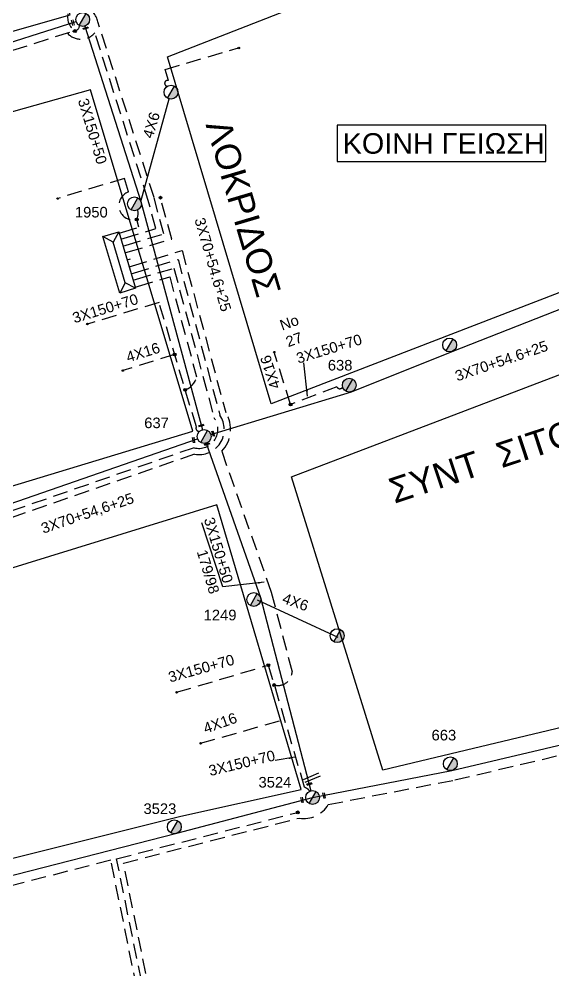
# Model space of a CAD drawing. Header units: millimetres. Extents: x 771 to 3391, y 686 to 1835.
# Drawn here: x 2571 to 2661.9, y 1500.6 to 1662.5 of the extents above; entities that cross this region are included whole.
import ezdxf

# ---------------------------------------------------------------- set-up
doc = ezdxf.new("R2010")
doc.units = ezdxf.units.MM
doc.linetypes.add('DASHED', pattern=[19.05, 12.7, -6.35])
for name, color, linetype in [('Άγνωστα', 7, 'Continuous'), ('Γυμνά εναέρια ΧΤ και ΦΟΠ (3Φ)   4x50+16AL', 7, 'Continuous'), ('Εναέρια παροχή ΧΤ 4x16', 7, 'SYN_LINE'), ('Επιγραφές - Σχήματα', 7, 'Continuous'), ('Καλώδια ΧΤ   3x150+50CU', 7, 'DASHED'), ('Καλώδια ΧΤ   3x150+70AL', 7, 'DASHED'), ('Μηχανική τομή', 7, 'Continuous'), ('Στύλος Ξύλινος', 7, 'Continuous'), ('Στύλος Ξύλινος @ 1', 7, 'Continuous'), ('Στύλος ΦΜ', 7, 'Continuous'), ('Στύλος ΦΜ @ 1', 7, 'Continuous'), ('Συνδέσεις', 7, 'Continuous'), ('Συνεστραμμένα ΧΤ   3x70+54.6+25 AL', 7, 'SYN_LINE'), ('Τομή', 7, 'Continuous'), ('Υποσταθμός πόλεως', 7, 'Continuous'), ('Υπόβαθρο ΔΕΗ', 7, 'Continuous'), ('Υπόγεια καλώδια Παροχών ΧΤ   4x16AL', 7, 'DASHED'), ('Υπόγεια καλώδια Παροχών ΧΤ   4x6', 7, 'DASHED')]:
    doc.layers.add(name, color=color, linetype=linetype)
doc.styles.add('arial', font='ARIAL.TTF')
doc.styles.get("Standard").update_dxf_attribs({"font": 'ARIAL.TTF'})
doc.linetypes.add('SYN_LINE', pattern='A,0.5,-0.0001,["/\\/\\/\\/",Standard,S=0.1,R=0,X=0,Y=-0.05],-0.25', length=0.7501)
doc.dimstyles.new('ISO-25', dxfattribs={"dimtxt": 2.5, "dimasz": 2.5, "dimexe": 1.25, "dimexo": 0.625, "dimtad": 1, "dimtxsty": 'Standard', "dimcen": 2.5, "dimadec": 0, "dimazin": 0, "dimtfac": 1, "dimtmove": 0, "dimatfit": 3, "dimfxl": 1, "dimarcsym": 0})

# ---------------------------------------------------------------- blocks, each defined once
blk = doc.blocks.new('ΥΠΑΡΧΩΝ ΤΣΙΜΕΝΤΕΝΙΟΣ ΣΤΥΛΟΣ')
at = {"layer": 'Στύλος ΦΜ'}
blk.add_hatch(color=7, dxfattribs=at).paths.add_polyline_path([(-1.29, -2.28, 0.574793), (2.62, 0, 0.268822), (1.3, 2.27)])
at = {"layer": 'Στύλος ΦΜ', "color": 7}
blk.add_line((-1.29, -2.28), (1.3, 2.27), dxfattribs=at)
blk.add_circle((0, 0), 2.62, dxfattribs=at)
at = {"layer": 'Στύλος ΦΜ', "flags": 4}
for tag, p in [('ΑΡΙΘΜΟΣ', (-4.68, 8.05)), ('ΤΥΠΟΣ', (-4.91, 3.03))]:
    blk.add_attdef(tag, p, '', height=4, dxfattribs=at)
blk = doc.blocks.new('ΥΠΟΣΤΑΘΜΟΣ ΠΟΛΕΩΣ 9 ΑΝΑΧΩΡΗΣΕΩΝ')
at = {"layer": 'Υποσταθμός πόλεως', "ltscale": 40}
for p, q in [((-9.63, -2.82), (-9.63, -4)), ((-7.12, -2.82), (-7.12, -4)), ((-4.84, -2.82), (-4.84, -4)), ((-2.36, -2.82), (-2.36, -4)), ((0.09, -2.82), (0.09, -4)), ((2.55, -2.82), (2.55, -4)), ((5.02, -2.82), (5.02, -4)), ((7.48, -2.82), (7.48, -4)), ((9.61, -2.82), (9.61, -4))]:
    blk.add_line(p, q, dxfattribs=at)
blk.add_lwpolyline([(-10.02, 2.82), (10.02, 2.82), (10.02, -2.82), (-10.02, -2.82)], close=True, dxfattribs=at)
for points in [[(-7.21, 0), (-10.02, 2.82)], [(-10.02, -2.82), (-7.21, 0)], [(-7.21, 0), (7.21, 0)], [(7.21, 0), (10.02, 2.82)], [(10.02, -2.82), (7.21, 0)]]:
    blk.add_lwpolyline(points, dxfattribs=at)
at = {"layer": 'Υποσταθμός πόλεως', "linetype": 'SYN_LINE', "ltscale": 40, "flags": 1}
for tag, p in [('ΜΕΤΑΣΧΗΜΑΤΙΣΜΟΣ', (10.79, 1.71)), ('ΙΣΧΥΣ', (10.77, -1.08)), ('ΑΡΙΘΜΟΣ', (10.89, -3.8))]:
    blk.add_attdef(tag, p, '', height=1.8, dxfattribs=at)
blk = doc.blocks.new('ΜΗΧΑΝΙΚΗ ΤΟΜΗ')
at = {"layer": 'Μηχανική τομή', "ltscale": 40}
for p, q in [((-1.89, 0.78), (1.89, 0.78)), ((1.89, 0), (-1.89, 0))]:
    blk.add_line(p, q, dxfattribs=at)
blk = doc.blocks.new('_ΣΥΝΔΕΣΗ')
at = {"layer": 'Συνδέσεις', "linetype": 'SYN_LINE', "ltscale": 40}
blk.add_hatch(color=256, dxfattribs=at).paths.add_polyline_path([(0.5, -0.01, 1), (-0.5, -0.01, 1)])
at = {"layer": 'Συνδέσεις'}
blk.add_circle((0, -0.01), 0.5, dxfattribs=at)
blk = doc.blocks.new('ΥΠΑΡΧΩΝ ΞΥΛΙΝΟΣ ΣΤΥΛΟΣ')
at = {"layer": 'Στύλος Ξύλινος'}
h = blk.add_hatch(color=7, dxfattribs=at)
h.paths.add_polyline_path([(-2.62, 0, 0.270008), (-1.29, -2.28), (1.3, 2.27, 0.576266)])
h.paths.add_polyline_path([(-1.29, -2.28, 0.574793), (2.62, 0, 0.268822), (1.3, 2.27)])
at = {"layer": 'Στύλος Ξύλινος', "color": 7}
blk.add_line((-1.29, -2.28), (1.3, 2.27), dxfattribs=at)
blk.add_circle((0, 0), 2.62, dxfattribs=at)
at = {"layer": 'Στύλος Ξύλινος', "flags": 4}
for tag, p in [('ΑΡΙΘΜΟΣ', (-4.91, 8.6)), ('ΤΥΠΟΣ', (-4.85, 3.39))]:
    blk.add_attdef(tag, p, '', height=4, dxfattribs=at)
blk = doc.blocks.new('ΤΟΜΗ')
at = {"layer": 'Τομή', "ltscale": 40}
for p, q in [((-5.68, 0), (5.68, 0)), ((5.68, -2.33), (-5.68, -2.33))]:
    blk.add_line(p, q, dxfattribs=at)

msp = doc.modelspace()

# ---------------------------------------------------------------- linework, layer by layer
at = {"layer": 'Άγνωστα', "color": 1, "linetype": 'DASHED', "ltscale": 0.2}
msp.add_lwpolyline([(2596.29217, 1651.0766, -1.130626056), (2596.48316, 1652.04836), (2595.91688, 1653.94199), (2608.3727, 1657.58683)], format="xyb", dxfattribs=at)
at = {"layer": 'Άγνωστα', "color": 1, "linetype": 'SYN_LINE', "ltscale": 15}
msp.add_lwpolyline([(2591.78918, 1631.46082), (2596.59787, 1648.93851)], dxfattribs=at)
at = {"layer": 'Άγνωστα'}
msp.add_lwpolyline([(2611.59544, 1563.64426), (2625.29158, 1557.25773)], dxfattribs=at)
at = {"layer": 'Γυμνά εναέρια ΧΤ και ΦΟΠ (3Φ)   4x50+16AL', "color": 151, "linetype": 'Continuous', "ltscale": 0.2}
msp.add_lwpolyline([(2542.51056, 1508.17912), (2563.75422, 1515.15144), (2597.91577, 1523.90678), (2621.01566, 1529.98718), (2644.7297, 1534.58988), (2683.43993, 1543.72617), (2716.89799, 1551.90203)], dxfattribs=at)
at = {"layer": 'Επιγραφές - Σχήματα', "color": 190}
msp.add_lwpolyline([(2625.18463, 1638.2572), (2660.6969, 1638.2572), (2660.6969, 1644.43193), (2625.18463, 1644.43193)], close=True, dxfattribs=at)
at = {"layer": 'Καλώδια ΧΤ   3x150+50CU', "color": 133, "linetype": 'DASHED', "ltscale": 0.2}
msp.add_lwpolyline([(2589.29037, 1624.04365), (2595.6753, 1625.9479), (2594.0156, 1632.11525), (2584.46956, 1662.03075, 0.169638958), (2582.505, 1664.92627), (2573.07706, 1699.64576, 0.419485449), (2571.77688, 1699.57872)], format="xyb", dxfattribs=at)
at = {"layer": 'Καλώδια ΧΤ   3x150+50CU', "color": 62, "linetype": 'DASHED', "ltscale": 0.2}
for points in [[(2511.29875, 1639.29596, 0.325360479), (2513.71246, 1641.25852), (2548.21553, 1650.28904), (2580.14805, 1660.4381, 0.410838866), (2581.33513, 1661.39855)], [(2588.93845, 1625.22363), (2594.32946, 1626.83146), (2592.98876, 1631.81342), (2583.93445, 1660.18792, -0.464412395), (2579.2494, 1660.15249)]]:
    msp.add_lwpolyline(points, format="xyb", dxfattribs=at)
at = {"layer": 'Καλώδια ΧΤ   3x150+50CU', "color": 1, "linetype": 'DASHED', "ltscale": 0.2}
msp.add_lwpolyline([(2588.63389, 1626.24482), (2591.45776, 1627.08701), (2591.06695, 1628.39099, -0.951152651), (2589.66142, 1633.0808), (2588.97403, 1635.37438), (2577.65648, 1631.98251)], format="xyb", dxfattribs=at)
at = {"layer": 'Καλώδια ΧΤ   3x150+50CU', "color": 2, "linetype": 'DASHED', "ltscale": 0.2}
msp.add_lwpolyline([(2589.64293, 1622.86151), (2597.02173, 1625.06217), (2595.12484, 1632.11091)], dxfattribs=at)
at = {"layer": 'Καλώδια ΧΤ   3x150+50CU', "color": 151, "linetype": 'DASHED', "ltscale": 0.2}
msp.add_lwpolyline([(2590.34395, 1620.51102), (2598.79181, 1623.12292), (2606.22012, 1595.52851, -0.345172287), (2605.5396, 1588.9259), (2613.97826, 1564.92201), (2617.52605, 1551.33619, -0.479246711), (2614.4709, 1549.13922)], format="xyb", dxfattribs=at)
at = {"layer": 'Καλώδια ΧΤ   3x150+50CU', "color": 30, "linetype": 'DASHED', "ltscale": 0.2}
msp.add_lwpolyline([(2590.69931, 1619.31949), (2598.09969, 1621.57769), (2605.23118, 1595.08587, -0.664637038), (2600.90356, 1588.41938), (2563.14453, 1575.33461), (2530.05423, 1565.48, -0.333211124), (2528.11413, 1567.32366)], format="xyb", dxfattribs=at)
at = {"layer": 'Καλώδια ΧΤ   3x150+50CU', "color": 6, "linetype": 'DASHED', "ltscale": 0.2}
for points in [[(2591.02474, 1618.22832), (2597.39128, 1620.09296), (2604.24837, 1594.6205, -0.713517788), (2600.83805, 1589.52911), (2564.61022, 1576.97494, -0.91829674), (2563.01103, 1577.89239)], [(2615.08637, 1439.7286), (2622.18471, 1442.51483), (2611.44004, 1470.29337), (2607.38537, 1477.92262, 0.475765592), (2601.39906, 1480.30333), (2594.86534, 1478.97772), (2586.68311, 1519.3068), (2564.09, 1513.51637), (2545.56822, 1507.43739, 0.209215752), (2541.47725, 1511.57691), (2538.94855, 1521.8069), (2557.07644, 1526.27196)]]:
    msp.add_lwpolyline(points, format="xyb", dxfattribs=at)
at = {"layer": 'Καλώδια ΧΤ   3x150+50CU', "color": 173, "linetype": 'DASHED', "ltscale": 0.2}
msp.add_lwpolyline([(2591.38286, 1617.02755), (2596.68287, 1618.60823), (2601.26663, 1601.58063, -0.250178179), (2599.33114, 1599.39484)], format="xyb", dxfattribs=at)
at = {"layer": 'Καλώδια ΧΤ   3x150+50CU', "color": 1, "linetype": 'DASHED', "ltscale": 0.2}
msp.add_arc((2588.71598, 1629.4821), 2.59183, 335.1037354, 12.3085967, dxfattribs=at)
at = {"layer": 'Καλώδια ΧΤ   3x150+70AL', "color": 62, "linetype": 'DASHED', "ltscale": 0.2}
msp.add_lwpolyline([(2600.55283, 1691.70228), (2585.61413, 1686.94107), (2590.95886, 1668.87383), (2582.08717, 1665.62009, 0.736697965), (2580.55942, 1660.47605)], format="xyb", dxfattribs=at)
at = {"layer": 'Καλώδια ΧΤ   3x150+70AL', "color": 173, "linetype": 'DASHED', "ltscale": 0.2}
for points in [[(2601.80164, 1592.35129, -0.660786606), (2601.22089, 1593.08936), (2594.87926, 1614.24928), (2582.69206, 1610.59678)], [(2626.12925, 1599.83693, -0.58577571), (2625.11649, 1599.91889), (2617.27517, 1596.88916)]]:
    msp.add_lwpolyline(points, format="xyb", dxfattribs=at)
at = {"layer": 'Καλώδια ΧΤ   3x150+70AL', "color": 85, "linetype": 'DASHED', "ltscale": 0.2}
msp.add_lwpolyline([(2615.98258, 1437.44539), (2624.92608, 1440.95592), (2613.26232, 1471.12624), (2609.22966, 1478.71408, 0.448897201), (2600.72622, 1482.20756), (2596.42773, 1481.33546), (2588.82207, 1518.82268), (2618.72365, 1526.48622, 0.31998564), (2623.68184, 1528.78928), (2645.23597, 1532.97276), (2671.999, 1539.2893), (2667.57658, 1558.02698)], format="xyb", dxfattribs=at)
at = {"layer": 'Καλώδια ΧΤ   3x150+70AL', "color": 151, "linetype": 'DASHED', "ltscale": 0.2}
msp.add_lwpolyline([(2597.85465, 1547.89187), (2613.47562, 1552.50758), (2619.61865, 1531.71766, -0.171574038), (2620.51968, 1531.05776)], format="xyb", dxfattribs=at)
at = {"layer": 'Καλώδια ΧΤ   3x150+70AL', "color": 30, "linetype": 'DASHED', "ltscale": 0.2}
msp.add_lwpolyline([(2615.53617, 1438.58269), (2623.56334, 1441.73353), (2612.35118, 1470.7098), (2608.30944, 1478.31473, 0.46029083), (2601.05578, 1481.25405), (2595.64653, 1480.15659), (2587.65304, 1519.55539), (2618.47538, 1527.45491)], format="xyb", dxfattribs=at)
at = {"layer": 'Συνεστραμμένα ΧΤ   3x70+54.6+25 AL', "color": 62, "linetype": 'SYN_LINE', "ltscale": 20}
msp.add_lwpolyline([(2512.85539, 1642.43036), (2547.22093, 1651.42489), (2580.76015, 1662.08461)], dxfattribs=at)
at = {"layer": 'Συνεστραμμένα ΧΤ   3x70+54.6+25 AL', "color": 1, "linetype": 'SYN_LINE', "ltscale": 20}
for points in [[(2582.25936, 1661.32547), (2591.78918, 1631.46082), (2602.25106, 1592.58505)], [(2602.88485, 1590.31649), (2612.11764, 1564.0537), (2620.71581, 1531.12802)]]:
    msp.add_lwpolyline(points, dxfattribs=at)
at = {"layer": 'Συνεστραμμένα ΧΤ   3x70+54.6+25 AL', "color": 173, "linetype": 'SYN_LINE', "ltscale": 20}
msp.add_lwpolyline([(2603.6804, 1591.80182), (2627.65529, 1599.07385), (2644.79635, 1605.9433), (2667.02922, 1614.66435), (2694.70781, 1626.67154)], dxfattribs=at)
at = {"layer": 'Συνεστραμμένα ΧΤ   3x70+54.6+25 AL', "color": 6, "linetype": 'SYN_LINE', "ltscale": 20}
msp.add_lwpolyline([(2441.30045, 1541.35169), (2461.55719, 1546.71762), (2478.86566, 1552.57645), (2497.51118, 1558.14219), (2528.02692, 1567.29768), (2562.43328, 1577.54349), (2601.44427, 1591.06211)], dxfattribs=at)
at = {"layer": 'Υπόβαθρο ΔΕΗ'}
for points in [[(2512.38201, 1644.06018), (2579.76628, 1663.22335), (2560.50549, 1727.27225), (2497.16125, 1709.61017), (2512.38201, 1644.06018)], [(2596.29342, 1656.0682), (2664.8806, 1682.88087), (2683.0632, 1623.70465), (2613.95644, 1597.00323), (2596.29342, 1656.0682)], [(2528.95098, 1570.62706), (2600.64629, 1592.3648), (2583.22955, 1650.47871), (2515.00346, 1631.28658), (2528.95098, 1570.62706)], [(2617.40239, 1584.56606), (2686.93729, 1611.08386), (2704.7055, 1551.76788), (2632.98842, 1534.62847), (2617.40239, 1584.56606)], [(2543.41857, 1511.26466), (2565.82512, 1518.62279), (2598.58411, 1526.8026), (2619.04331, 1531.31906), (2604.71494, 1579.81074), (2532.22622, 1557.4442), (2542.35631, 1510.94092), (2543.41857, 1511.26466)], [(2605.74229, 1565.84132), (2602.15979, 1576.761)]]:
    msp.add_lwpolyline(points, dxfattribs=at)
at = {"layer": 'Υπόγεια καλώδια Παροχών ΧΤ   4x16AL', "color": 173, "linetype": 'DASHED', "ltscale": 0.2}
for points in [[(2597.52691, 1605.41496), (2588.7107, 1602.67907)], [(2617.27517, 1596.88916), (2614.48169, 1605.82013)]]:
    msp.add_lwpolyline(points, dxfattribs=at)
at = {"layer": 'Υπόγεια καλώδια Παροχών ΧΤ   4x16AL', "color": 151, "linetype": 'DASHED', "ltscale": 0.2}
msp.add_lwpolyline([(2601.9408, 1539.21426), (2616.20211, 1543.28029)], dxfattribs=at)

# ---------------------------------------------------------------- block references
at = {"layer": 'Μηχανική τομή'}
for p, xscale, yscale, zscale, rotation in [((2580.2927, 1661.93604), 0.249999999999919, 0.249999999999919, 0.249999999999919, 103.0082125679668), ((2582.39832, 1660.88292), 0.25, 0.25, 0.25, 17.06334341643195), ((2602.08862, 1593.20265), 0.25, 0.25, 0.25, 17.06334341643195), ((2604.17897, 1591.95305), 0.249999999999919, 0.249999999999919, 0.249999999999919, 107.6998860951626), ((2600.65665, 1590.82617), 0.2500000000001928, 0.2500000000001928, 0.2500000000001928, 278.9517174176443), ((2603.0464, 1590.04089), 0.25, 0.25, 0.25, 17.06334341643195), ((2620.47233, 1532.1931), 0.25, 0.25, 0.25, 17.06334341643195), ((2619.30594, 1529.58292), 0.249999999999919, 0.249999999999919, 0.249999999999919, 101.9462952040658), ((2623.06664, 1530.33205), 0.249999999999919, 0.249999999999919, 0.249999999999919, 101.9462952040658)]:
    msp.add_blockref('ΜΗΧΑΝΙΚΗ ΤΟΜΗ', p, dxfattribs=dict(at, xscale=xscale, yscale=yscale, zscale=zscale, rotation=rotation))
at = {"layer": 'Στύλος Ξύλινος @ 1', "ltscale": 40}
ref = msp.add_blockref('ΥΠΑΡΧΩΝ ΞΥΛΙΝΟΣ ΣΤΥΛΟΣ', (2627.25544, 1600.18166), dxfattribs=dict(at, xscale=0.4499999999998181, yscale=0.4499999999998181, zscale=0.4499999999998181))
ref.add_attrib('ΤΥΠΟΣ', '638', (2623.59902, 1602.68038), dxfattribs={"layer": 'Στύλος Ξύλινος', "height": 1.8, "flags": 4})
at = {"layer": 'Στύλος ΦΜ @ 1', "ltscale": 40}
ref = msp.add_blockref('ΥΠΑΡΧΩΝ ΤΣΙΜΕΝΤΕΝΙΟΣ ΣΤΥΛΟΣ', (2581.88259, 1662.44135), dxfattribs=dict(at, xscale=0.4499999999998181, yscale=0.4499999999998181, zscale=0.4499999999998181))
ref.add_attrib('ΤΥΠΟΣ', '2640', (2567.67125, 1665.33559), dxfattribs={"layer": 'Στύλος ΦΜ', "height": 1.8, "flags": 4})
at = {"layer": 'Στύλος ΦΜ @ 1', "ltscale": 40, "xscale": 0.4499999999998181, "yscale": 0.4499999999998181, "zscale": 0.4499999999998181}
for p in [(2596.91031, 1650.07408), (2644.33502, 1607.02696), (2625.18648, 1557.53566)]:
    msp.add_blockref('ΥΠΑΡΧΩΝ ΤΣΙΜΕΝΤΕΝΙΟΣ ΣΤΥΛΟΣ', p, dxfattribs=at)
at = {"layer": 'Στύλος ΦΜ @ 1', "ltscale": 40}
ref = msp.add_blockref('ΥΠΑΡΧΩΝ ΤΣΙΜΕΝΤΕΝΙΟΣ ΣΤΥΛΟΣ', (2590.67956, 1631.066), dxfattribs=dict(at, xscale=0.4499999999998181, yscale=0.4499999999998181, zscale=0.4499999999998181))
ref.add_attrib('ΤΥΠΟΣ', '1950', (2580.54808, 1628.73219), dxfattribs={"layer": 'Στύλος ΦΜ', "height": 1.8, "flags": 4})
ref = msp.add_blockref('ΥΠΑΡΧΩΝ ΤΣΙΜΕΝΤΕΝΙΟΣ ΣΤΥΛΟΣ', (2602.55712, 1591.44775), dxfattribs=dict(at, xscale=0.4499999999998181, yscale=0.4499999999998181, zscale=0.4499999999998181))
ref.add_attrib('ΤΥΠΟΣ', '637', (2592.35264, 1592.86532), dxfattribs={"layer": 'Στύλος ΦΜ', "height": 1.8, "flags": 4})
ref = msp.add_blockref('ΥΠΑΡΧΩΝ ΤΣΙΜΕΝΤΕΝΙΟΣ ΣΤΥΛΟΣ', (2610.99589, 1563.6948), dxfattribs=dict(at, xscale=0.4499999999998181, yscale=0.4499999999998181, zscale=0.4499999999998181))
ref.add_attrib('ΤΥΠΟΣ', '1249', (2602.46674, 1560.14586), dxfattribs={"layer": 'Στύλος ΦΜ', "height": 1.8, "flags": 4})
ref = msp.add_blockref('ΥΠΑΡΧΩΝ ΤΣΙΜΕΝΤΕΝΙΟΣ ΣΤΥΛΟΣ', (2644.45733, 1535.73572), dxfattribs=dict(at, xscale=0.4499999999998181, yscale=0.4499999999998181, zscale=0.4499999999998181))
ref.add_attrib('ΤΥΠΟΣ', '663', (2641.26169, 1539.70253), dxfattribs={"layer": 'Στύλος ΦΜ', "height": 1.8, "flags": 4})
ref = msp.add_blockref('ΥΠΑΡΧΩΝ ΤΣΙΜΕΝΤΕΝΙΟΣ ΣΤΥΛΟΣ', (2621.01339, 1529.98847), dxfattribs=dict(at, xscale=0.4499999999998181, yscale=0.4499999999998181, zscale=0.4499999999998181))
ref.add_attrib('ΤΥΠΟΣ', '3524', (2611.80245, 1531.68111), dxfattribs={"layer": 'Στύλος ΦΜ', "height": 1.8, "flags": 4})
ref = msp.add_blockref('ΥΠΑΡΧΩΝ ΤΣΙΜΕΝΤΕΝΙΟΣ ΣΤΥΛΟΣ', (2597.47362, 1524.9984), dxfattribs=dict(at, xscale=0.4499999999998181, yscale=0.4499999999998181, zscale=0.4499999999998181))
ref.add_attrib('ΤΥΠΟΣ', '3523', (2592.22059, 1527.17778), dxfattribs={"layer": 'Στύλος ΦΜ', "height": 1.8, "flags": 4})
at = {"layer": 'Συνδέσεις'}
for p, xscale, yscale, zscale in [((2580.55942, 1660.47605), 0.4777242751394019, 0.4777242751394019, 0.4777242751394019), ((2608.4522, 1657.59109), 0.25, 0.25, 0.25), ((2577.6026, 1631.95367), 0.25, 0.25, 0.25), ((2595.12484, 1632.11091), 0.4777242751394019, 0.4777242751394019, 0.4777242751394019), ((2591.06695, 1628.39099), 0.4777242751394019, 0.4777242751394019, 0.4777242751394019), ((2582.67338, 1610.59118), 0.25, 0.25, 0.25), ((2597.53147, 1605.39974), 0.4777242751394019, 0.4777242751394019, 0.4777242751394019), ((2614.48303, 1605.81585), 0.25, 0.25, 0.25), ((2588.7107, 1602.67907), 0.25, 0.25, 0.25), ((2599.3357, 1599.37962), 0.4777242751394019, 0.4777242751394019, 0.4777242751394019), ((2617.27517, 1596.88916), 0.4777242751394019, 0.4777242751394019, 0.4777242751394019), ((2613.47562, 1552.50758), 0.4777242751394019, 0.4777242751394019, 0.4777242751394019), ((2597.85465, 1547.89187), 0.25, 0.25, 0.25), ((2614.4709, 1549.13922), 0.4777242751394019, 0.4777242751394019, 0.4777242751394019), ((2601.93736, 1539.21324), 0.25, 0.25, 0.25), ((2618.47538, 1527.45491), 0.4777242751394019, 0.4777242751394019, 0.4777242751394019)]:
    msp.add_blockref('_ΣΥΝΔΕΣΗ', p, dxfattribs=dict(at, xscale=xscale, yscale=yscale, zscale=zscale))
at = {"layer": 'Τομή', "xscale": 0.2499999999999535, "yscale": 0.2499999999999535, "zscale": 0.2499999999999535, "rotation": 22.92285824507862}
msp.add_blockref('ΤΟΜΗ', (2620.76048, 1533.62709), dxfattribs=at)
at = {"layer": 'Υποσταθμός πόλεως', "xscale": 0.4999999999999998, "yscale": 0.4999999999999998, "zscale": 0.4999999999999998, "rotation": 106.6067551674187}
msp.add_blockref('ΥΠΟΣΤΑΘΜΟΣ ΠΟΛΕΩΣ 9 ΑΝΑΧΩΡΗΣΕΩΝ', (2588.08971, 1621.06811), dxfattribs=at)

# ---------------------------------------------------------------- texts
at = {"ltscale": 40, "char_height": 4, "width": 67.4273804, "attachment_point": 1, "style": 'arial'}
for s, insert, rotation in [('{\\H1.083x;ΛOKPIΔOΣ}', (2606.92013, 1645.80353), 286.4898344), ('{\\H1.083x;ΣYNT  ΣITOYPH}', (2633.56877, 1584.10513), 18.3073137)]:
    msp.add_mtext(s, dxfattribs=dict(at, insert=insert, rotation=rotation))
at = {"layer": 'Άγνωστα', "color": 7, "char_height": 1.8, "attachment_point": 1}
for s, insert, rotation in [('3X150+50', (2582.76047, 1649.19666), 286.6108582), ('3X70+54.6+25', (2602.60623, 1628.89089), 286.2222233), ('3X150+70', (2579.93321, 1612.4276), 17.0090914), ('3X150+70', (2618.02901, 1605.56017), 17.0090914), ('3X70+54.6+25', (2645.05372, 1602.52338), 18.8177806), ('3X70+54,6+25', (2574.58204, 1576.59109), 18.8177806), ('3X150+50', (2604.21114, 1577.88086), 286.6108582), ('179/98', (2602.99893, 1572.35962), 286.6108582), ('3X150+70', (2596.26538, 1551.28623), 15.6858803), ('3X150+70', (2603.14605, 1535.37271), 13.5818904)]:
    msp.add_mtext_dynamic_manual_height_columns(s, width=1.8, gutter_width=12.5, heights=[0.04535], dxfattribs=dict(at, insert=insert, rotation=rotation))
at = {"layer": 'Άγνωστα', "color": 7}
note = msp.add_mtext_dynamic_manual_height_columns('No ', width=1.8, gutter_width=1.53691, heights=[0.04535, 0], dxfattribs=dict(at, insert=(2612.0804, 1610.02509), char_height=1.8, attachment_point=1, rotation=19.7650635))
for column, words in zip(note.columns.linked_columns, ['27']):
    column.text = words
at = {"layer": 'Εναέρια παροχή ΧΤ 4x16', "color": 7, "char_height": 1.8, "attachment_point": 1}
for s, insert, rotation in [('4X6', (2592.04734, 1642.58267), 73.2582776), ('4X16', (2589.06912, 1605.76123), 17.271435), ('4X16', (2613.86651, 1599.32662), 108.1546032), ('4X16', (2602.19509, 1542.53735), 19.5247265)]:
    msp.add_mtext_dynamic_manual_height_columns(s, width=1.8, gutter_width=12.5, heights=[0.04535], dxfattribs=dict(at, insert=insert, rotation=rotation))
at = {"layer": 'Επιγραφές - Σχήματα', "color": 190, "insert": (2626.13868, 1643.08484), "char_height": 3.5, "width": 35.1310908, "attachment_point": 1}
msp.add_mtext('KOINH ΓΕΙΩΣΗ', dxfattribs=at)
at = {"layer": 'Υπόγεια καλώδια Παροχών ΧΤ   4x6', "color": 7, "insert": (2616.29277, 1564.84537), "char_height": 1.8, "attachment_point": 1, "rotation": 340.7780552}
msp.add_mtext_dynamic_manual_height_columns('4X6', width=1.8, gutter_width=12.5, heights=[0.04535], dxfattribs=at)

# ---------------------------------------------------------------- leaders
at = {"layer": 'Επιγραφές - Σχήματα', "ltscale": 40}
for points in [[(2620.15289, 1598.33454), (2619.51462, 1603.98473)], [(2612.74075, 1566.64593), (2605.74229, 1565.84132)], [(2617.96403, 1536.82698), (2614.6404, 1536.2868)]]:
    msp.add_leader(points, dimstyle='ISO-25', override={"dimasz": 1, "dimtad": 0}, dxfattribs=at)

doc.saveas('drawing.dxf')
